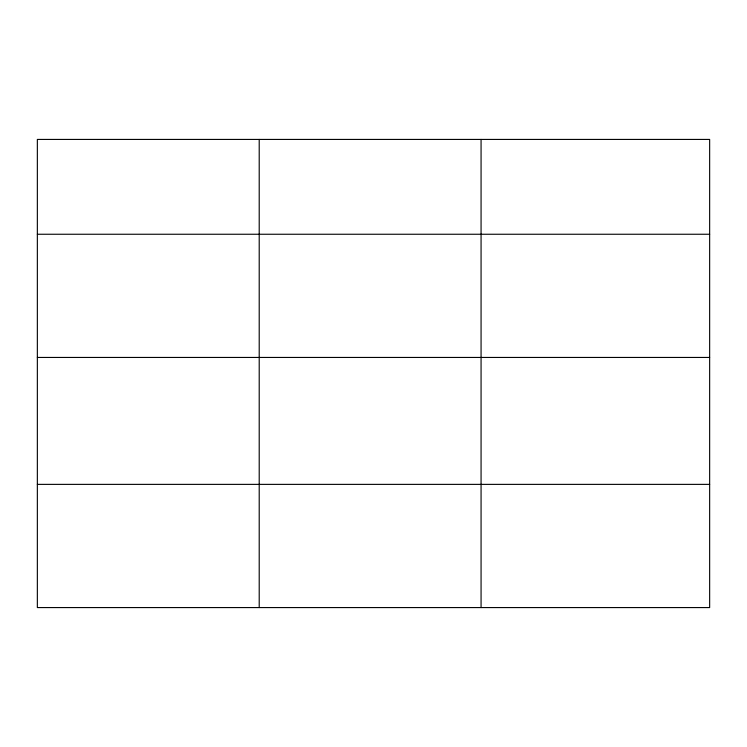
<?xml version="1.0" encoding="UTF-8"?>
<svg xmlns="http://www.w3.org/2000/svg" width="747" height="747" viewBox="0 0 747 747"><rect width="100%" height="100%" fill="white"/><g stroke="black" fill="none" stroke-linecap="round" stroke-linejoin="round"><path stroke-width="1.12" d="M709.65 357.449L709.65 139.428L37.35 139.428L37.35 607.572L709.65 607.572L709.65 357.449L37.35 357.449M37.35 234.25L709.65 234.25M37.35 484.373L709.65 484.373M481.068 139.428L481.068 607.572M259.209 139.428L259.209 607.572"/></g></svg>
